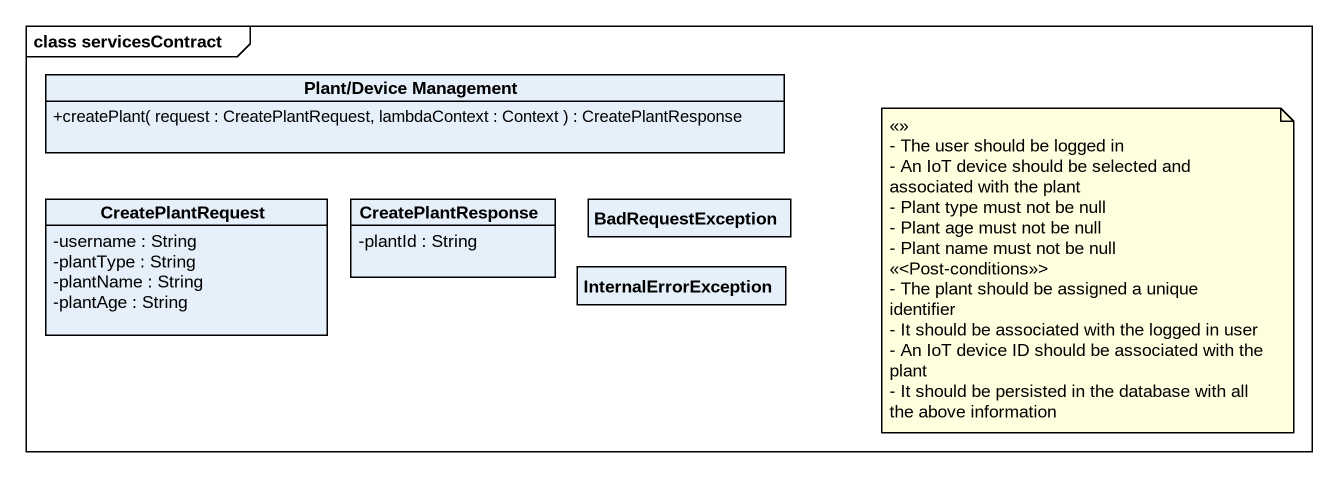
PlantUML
@startuml
mainframe class servicesContract
hide circle
hide empty members
skinparam classAttributeIconSize 0
class "Plant/Device Management" as Plant_Device_Management {
  +createPlant( request : CreatePlantRequest, lambdaContext : Context ) : CreatePlantResponse
}
class CreatePlantRequest {
  -username : String
  -plantType : String
  -plantName : String
  -plantAge : String
}
class CreatePlantResponse {
  -plantId : String
}
class BadRequestException
class InternalErrorException
note as N1
  <<>>
  - The user should be logged in
  - An IoT device should be selected and associated with the plant
  - Plant type must not be null
  - Plant age must not be null
  - Plant name must not be null
  <<<Post-conditions>>>
  - The plant should be assigned a unique identifier
  - It should be associated with the logged in user
  - An IoT device ID should be associated with the plant
  - It should be persisted in the database with all the above information
end note
@enduml
